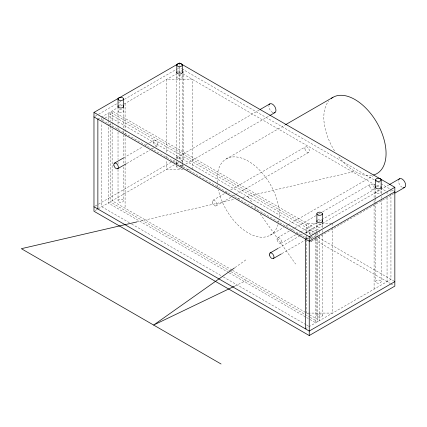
<?xml version="1.0" encoding="UTF-8"?>
<svg xmlns="http://www.w3.org/2000/svg" width="427" height="427" viewBox="0 0 427 427"><rect width="100%" height="100%" fill="white"/><g stroke="black" fill="none" stroke-linecap="round" stroke-linejoin="round"><path stroke-width="0.32" stroke-dasharray="2.13 1.6" d="M234.962 267.59L246.347 259.547M95.12 116.251L97.991 114.596M98.568 114.26L118.674 102.656M119.245 102.325L120.969 101.327M124.417 99.336L177.264 68.827M177.84 68.496L179.564 67.498L181.294 68.501M97.863 119.16L100.735 117.505M101.311 117.169L176.18 73.946M178.283 72.729L183.455 69.745L183.455 159.591L179.431 161.913M104.455 118.348L101.754 119.912L308.668 239.371M104.994 118.039L108.239 116.165L393.726 280.993M123.643 157.846L143.114 146.605M145.41 145.281L148.842 143.301M149.418 142.97L153.998 140.323M126.856 163.408L149.765 150.181M152.055 148.858L154.916 147.203M155.492 146.872L157.205 145.879M176.719 157.659L259.531 109.846M95.12 206.097L172.097 161.657M172.668 161.326L176.116 159.335M176.693 159.004L179.564 157.349M95.12 210.591L174.488 164.769M176.559 163.573L178.998 162.164M181.763 166.391L183.487 165.398M185.788 164.069L269.17 115.925M226.251 158.929L285.071 124.972M212.838 200.316L224.933 193.335M225.509 193.004L228.386 191.339M230.687 190.01L305.535 146.797M216.051 205.873L231.018 197.231M233.323 195.902L235.047 194.904M235.624 194.573L308.748 152.359M270.264 235.17L283.528 227.511M285.834 226.182L287.563 225.178M288.14 224.848L372.91 175.908M277.683 237.748L289.196 231.103M291.502 229.774L316.258 215.48M318.558 214.151L320.287 213.153M322.588 211.824L370.38 184.234M280.891 243.31L295.863 234.669M296.434 234.332L299.893 232.341M300.469 232.01L316.588 222.702M318.889 221.373L321.195 220.044M321.771 219.708L373.588 189.791M278.692 248.023L299.882 235.789M300.453 235.458L304.462 233.142M305.038 232.816L309.618 230.169M306.405 232.528L388.634 185.051M305.353 238.955L308.225 237.3M281.9 253.585L304.809 240.358M307.098 239.035L309.388 237.711M309.965 237.38L311.683 236.387M310.328 239.083L315.729 235.96M311.443 241.266L393.678 193.789M305.353 328.801L308.689 326.879M308.801 326.815L390.945 279.386L390.945 193.532M234.983 285.973L246.347 280.512M136.875 221.923L234.871 199.217M237.471 198.614L240.065 198.011M242.664 197.413L354.938 171.398M183.22 169.327L166.594 169.327L166.594 160.008M187.213 169.327L191.2 169.327M317.293 223.23L306.65 223.23L306.65 234.546M321.947 223.23L331.923 223.23M181.785 68.784L374.81 180.221M377.687 181.886L380.569 183.551M380.985 183.791L389.792 188.873M391.5 189.86L394.836 191.787M179.564 71.992L180.717 72.659M182.948 73.946L379.726 187.554M380.292 187.88L385.928 191.136M318.494 230.068L112.13 110.924L112.13 121.572M316.524 231.178L110.182 112.05L110.182 120.702M314.576 232.299L108.239 113.171L108.239 119.827M309.821 237.044L312.302 238.479M314.432 239.707L390.219 283.459M390.796 283.795L393.683 285.46M232.01 269.987L112.13 200.77L112.13 128.895M232.587 270.318L305.785 312.58M306.362 312.911L319.62 320.565L319.62 236.707M230.644 271.444L110.182 201.896L110.182 126.024M230.991 271.647L309.607 317.031M310.183 317.362L317.677 321.691L317.677 235.837M228.696 272.565L108.239 203.017L108.239 124.487M229.272 272.901L305.929 317.154M306.506 317.491L309.388 319.15M309.965 319.487L315.729 322.812L315.729 236.958M129.418 222.734L101.754 206.764L101.754 122.907M131.724 224.068L222.793 276.643M223.369 276.974L305.785 324.563M306.362 324.894L309.244 326.559M248.258 197.05L252.496 203.038M254.807 206.31L257.502 210.121M260.198 213.932L295.628 264.041M390.945 189.54L390.945 192.871M387.054 191.787L387.054 195.112M387.054 197.776L387.054 281.633M381.162 187.939L381.162 193.783M381.162 196.447L381.162 198.443M381.162 199.11L381.162 281.633A2.749 1.591 0 0 1 377.036 283.01A2.749 1.591 0 0 1 377.036 280.256A2.749 1.591 0 0 1 381.162 281.633M375.659 187.939L375.659 197.776M375.659 198.443L375.659 201.768M375.659 202.435L375.659 281.633M374.089 184.299L374.089 199.276M374.089 200.605L374.089 204.266M374.089 204.933L374.089 289.122M332.59 223.23L332.59 226.561M332.59 227.228L332.59 313.082L306.65 313.082L306.65 239.205M322.369 222.52L322.369 227.724M322.369 230.388L322.369 232.384M322.369 235.047L322.369 315.574M319.62 230.719L319.62 234.049M317.677 232.507L317.677 235.17M316.871 221.88L316.871 232.384M316.871 233.051L316.871 235.709M316.871 238.373L316.871 315.574M315.729 232.966L315.729 236.291M306.65 235.213L306.65 238.538M192.529 169.327L192.529 79.481L166.594 79.481L166.594 153.352M182.313 74.319L182.313 162.175M182.313 162.836L182.313 166.829M179.564 63.009L179.564 65.577M179.564 67.498L179.564 160.557M176.81 73.134L176.81 158.844M176.81 161.507L176.81 164.171M176.81 164.833L176.81 166.829M166.594 156.015L166.594 159.346M125.095 103.441L125.095 134.051M125.095 134.718L125.095 163.338M125.095 164L125.095 208.259M123.526 107.076L123.526 130.224M123.526 130.892L123.526 134.217M123.526 134.884L123.526 164.165M123.526 166.829L123.526 200.77A2.749 1.591 0 0 1 119.4 202.147A2.749 1.591 0 0 1 119.4 199.398A2.749 1.591 0 0 1 123.526 200.77M118.023 107.076L118.023 126.899M118.023 127.566L118.023 129.562M118.023 132.221L118.023 159.511M118.023 162.169L118.023 164.165M118.023 169.492L118.023 200.77M112.13 122.239L112.13 126.232M110.182 123.36L110.182 125.357M108.239 120.494L108.239 123.819M101.754 118.114L101.754 120.243M371.768 175.406A44.018 25.412 60 0 1 338.115 155.978M334.56 150.848A44.018 25.412 60 0 1 328.758 100.911M278.121 224.415A44.018 25.412 60 0 1 248.258 232.987A44.018 25.412 60 0 1 218.394 189.935M217.845 187.133A44.018 25.412 60 0 1 217.519 184.923M217.29 182.756A44.018 25.412 60 0 1 247.815 160.856A44.018 25.412 60 0 1 279.301 217.535M278.98 220.535A44.018 25.412 60 0 1 278.671 222.248M272.906 112.611A5.044 2.914 60 0 1 268.871 105.613M182.724 164.913A5.044 2.914 60 0 1 181.379 166.557M176.906 163.787A5.044 2.914 60 0 1 175.71 160.573M175.999 158.438A5.044 2.914 60 0 1 179.495 158.065A5.044 2.914 60 0 1 182.665 162.842M402.341 187.368A5.044 2.914 60 0 1 398.551 180.488M312.052 240.679A5.044 2.914 60 0 1 310.167 241.474M306.586 238.661A5.044 2.914 60 0 1 305.438 235.757M305.679 233.313A5.044 2.914 60 0 1 311.059 234.834M311.923 236.403A5.044 2.914 60 0 1 312.409 238.031M310.28 234.786A3.208 1.852 60 0 1 309.676 230.137A3.208 1.852 60 0 1 313.349 233.259M180.883 168.227A2.749 1.591 0 0 1 177.552 167.912A2.749 1.591 0 0 1 177.248 165.97M179.954 165.26A2.749 1.591 0 0 1 182.249 166.493M317.507 220.22A2.749 1.591 0 0 1 321.382 220.017M119.01 105.213A2.749 1.591 0 0 1 122.33 105.122M376.849 185.985A2.749 1.591 0 0 1 379.966 185.985M177.803 71.272A2.749 1.591 0 0 1 181.507 71.368M369.755 186.22A3.208 1.852 60 0 0 373.47 189.85A3.208 1.852 60 0 0 372.723 184.966A3.208 1.852 60 0 0 369.755 186.22M277.059 239.739A3.208 1.852 60 0 0 280.774 243.369A3.208 1.852 60 0 0 280.027 238.485A3.208 1.852 60 0 0 277.059 239.739M304.915 148.788A3.208 1.852 60 0 0 308.625 152.418A3.208 1.852 60 0 0 307.883 147.528A3.208 1.852 60 0 0 304.915 148.788M212.219 202.302A3.208 1.852 60 0 0 215.934 205.931A3.208 1.852 60 0 0 215.187 201.048A3.208 1.852 60 0 0 212.219 202.302M153.373 142.314A3.208 1.852 60 0 0 157.088 145.943A3.208 1.852 60 0 0 156.346 141.054A3.208 1.852 60 0 0 153.373 142.314M318.078 316.893A2.749 1.591 0 0 0 322.364 315.686A2.749 1.591 0 0 0 318.419 314.149A2.749 1.591 0 0 0 318.078 316.893M318.008 227.015A2.749 1.591 0 0 0 322.358 225.894A2.749 1.591 0 0 0 318.499 224.276A2.749 1.591 0 0 0 318.008 227.015M119.4 112.301A2.749 1.591 0 0 0 123.526 110.924A2.749 1.591 0 0 0 119.4 109.552A2.749 1.591 0 0 0 119.4 112.301M377.036 193.164A2.749 1.591 0 0 0 381.162 191.787A2.749 1.591 0 0 0 377.036 190.41A2.749 1.591 0 0 0 377.036 193.164M177.947 78.269A2.749 1.591 0 0 0 182.297 77.148A2.749 1.591 0 0 0 178.443 75.531A2.749 1.591 0 0 0 177.947 78.269"/><path stroke-width="0.64" d="M234.418 267.975L153.624 325.059L234.386 286.261M93.972 112.424L179.564 63.009L394.836 187.293L394.836 286.127L309.244 335.542L93.972 211.253L93.972 112.424L309.244 236.707L394.836 187.293M114.484 163.135L123.072 158.177M117.692 168.697L126.28 163.738M260.102 109.515L269.88 103.873M269.747 115.594L274.924 112.605M285.647 124.641L332.932 97.34M270.099 252.981L278.121 248.354M389.21 184.72L399.56 178.742M273.312 258.543L281.329 253.916M394.836 191.787L309.244 241.202L93.972 116.913M394.831 193.121L404.604 187.48M394.836 281.633L309.244 331.048L93.972 206.764M136.875 221.923L21.35 248.69L221.063 363.991M381.162 179.81L381.162 187.795M375.659 179.81L375.659 187.795M322.369 213.751L322.369 222.403M316.871 213.751L316.871 221.736M309.244 236.707L309.244 335.542M305.353 238.955L305.353 328.801M182.313 65.005A2.749 1.591 0 0 1 178.187 66.377A2.749 1.591 0 0 1 178.187 63.628A2.749 1.591 0 0 1 182.313 65.005L182.313 72.99M176.81 65.005L176.81 72.99M123.526 98.947A2.749 1.591 0 0 1 119.4 100.324A2.749 1.591 0 0 1 119.4 97.569A2.749 1.591 0 0 1 123.526 98.947L123.526 107.599M118.023 98.947L118.023 106.931M97.863 119.16L97.863 209.006M331.421 98.343A44.018 25.412 60 0 1 377.719 124.118A44.018 25.412 60 0 1 373.593 174.995M269.058 104.871A5.044 2.914 60 0 1 274.833 106.627A5.044 2.914 60 0 1 273.883 112.84M398.839 179.527A5.044 2.914 60 0 1 404.695 181.811A5.044 2.914 60 0 1 403.328 187.688M322.145 220.604A2.749 1.591 0 0 1 319.62 222.825A2.749 1.591 0 0 1 317.096 220.604M123.179 105.661A2.749 1.591 0 0 1 120.772 108.02A2.749 1.591 0 0 1 118.37 105.661M380.932 186.663A2.749 1.591 0 0 1 378.274 188.878A2.749 1.591 0 0 1 376.006 186.524M182.089 71.859A2.749 1.591 0 0 1 179.564 74.079A2.749 1.591 0 0 1 177.04 71.859M269.48 254.972A3.208 1.852 60 0 0 273.195 258.602A3.208 1.852 60 0 0 272.447 253.713A3.208 1.852 60 0 0 269.48 254.972M113.86 165.126A3.208 1.852 60 0 0 117.574 168.756A3.208 1.852 60 0 0 116.827 163.867A3.208 1.852 60 0 0 113.86 165.126M376.87 181.123A2.749 1.591 0 0 0 381.156 179.922A2.749 1.591 0 0 0 377.206 178.379A2.749 1.591 0 0 0 376.87 181.123M318.078 215.064A2.749 1.591 0 0 0 322.364 213.863A2.749 1.591 0 0 0 318.419 212.32A2.749 1.591 0 0 0 318.078 215.064"/></g></svg>
